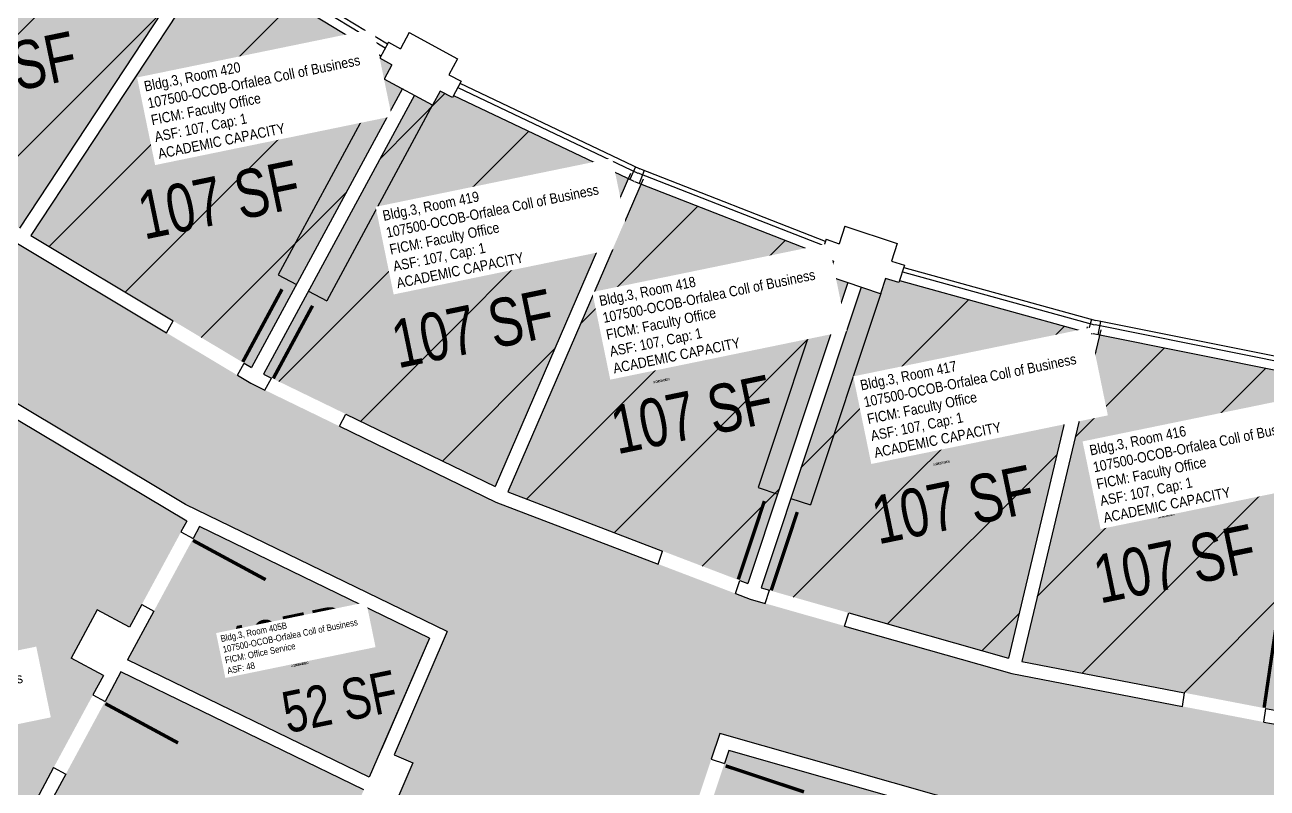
# Model space of a CAD drawing. Header units: inches. Extents: x 69197310 to 69200176, y 27671258 to 27673533.
# Drawn here: x 69198975 to 69199517, y 27671571 to 27671904 of the extents above; entities that cross this region are included whole.
import ezdxf
from ezdxf.enums import TextEntityAlignment as Align

# ---------------------------------------------------------------- set-up
doc = ezdxf.new("R2010")
doc.units = ezdxf.units.IN
doc.header["$LTSCALE"] = 100
doc.header["$MEASUREMENT"] = 0
for name, color, linetype in [('A-DOOR', 2, 'CONTINUOUS'), ('A-FLOR', 3, 'CONTINUOUS'), ('A-GLAZ', 1, 'CONTINUOUS'), ('A-IDEN-RNUM', 7, 'CONTINUOUS'), ('A-IDEN-SNUM', 4, 'CONTINUOUS'), ('A-IDEN-VNUM', 4, 'CONTINUOUS'), ('A-WALL', 5, 'CONTINUOUS'), ('AREA-TEXT', 3, 'CONTINUOUS'), ('Rooms-Capacity', 4, 'CONTINUOUS'), ('Rooms-Category-Color', 7, 'CONTINUOUS'), ('Rooms-College-Color', 7, 'CONTINUOUS'), ('Rooms-Department-Color', 7, 'CONTINUOUS'), ('Rooms-Division-Color', 7, 'CONTINUOUS'), ('Rooms-Information', 7, 'CONTINUOUS')]:
    doc.layers.add(name, color=color, linetype=linetype)
doc.styles.add('CP_AREA', font='arial.ttf', dxfattribs={"height": 15})
doc.styles.add('CP_ROOMSNUMBER', font='arial.ttf', dxfattribs={"height": 1})
doc.styles.add('CP_ROOMVNUMBER', font='arial.ttf', dxfattribs={"width": 0.85, "height": 0.075})
pattern_1 = [(45, (0, 0), (-26.516504294, 26.516504294), [])]

msp = doc.modelspace()

# ---------------------------------------------------------------- hatches: boundary and pattern name
at = {"layer": 'Rooms-Capacity'}
h = msp.add_hatch(dxfattribs=at)
h.set_pattern_fill('ANSI31', color=256, scale=300, style=0)
h.set_pattern_definition(pattern_1)
h.paths.add_polyline_path([(69198968.06, 27671989.33), (69198975.12, 27671983.74), (69198979.47, 27671989.23), (69198984.22, 27671985.56), (69198984.83, 27671986.34), (69199053.58, 27671937.38), (69198973.1, 27671815.26), (69198882.24, 27671880.99)])
h = msp.add_hatch(dxfattribs=at)
h.set_pattern_fill('ANSI31', color=256, scale=300, style=0)
h.set_pattern_definition(pattern_1)
h.paths.add_polyline_path([(69198978.11, 27671811.95), (69199058.59, 27671934.08), (69199130.69, 27671890.22), (69199130.22, 27671889.35), (69199135.46, 27671886.43), (69199132.13, 27671880.27), (69199140.05, 27671875.99), (69199074.34, 27671754.39)])
h = msp.add_hatch(dxfattribs=at)
h.set_pattern_fill('ANSI31', color=256, scale=300, style=0)
h.set_pattern_definition(pattern_1)
h.paths.add_polyline_path([(69199444.04, 27671768.54), (69199526.8, 27671751.98), (69199526.65, 27671751), (69199532.58, 27671750.05), (69199531.56, 27671743.12), (69199540.46, 27671741.81), (69199520.31, 27671605.07), (69199410.18, 27671626.25)])
at = {"layer": 'Rooms-Category-Color', "true_color": 0xfa9ba3}
for points in [[(69198968.06, 27671989.33), (69198975.12, 27671983.74), (69198979.47, 27671989.23), (69198984.22, 27671985.56), (69198984.83, 27671986.34), (69199053.58, 27671937.38), (69198973.1, 27671815.26), (69198882.24, 27671880.99)], [(69198978.11, 27671811.95), (69199058.59, 27671934.08), (69199130.69, 27671890.22), (69199130.22, 27671889.35), (69199135.46, 27671886.43), (69199132.13, 27671880.27), (69199140.05, 27671875.99), (69199074.34, 27671754.39)], [(69199444.04, 27671768.54), (69199526.8, 27671751.98), (69199526.65, 27671751), (69199532.58, 27671750.05), (69199531.56, 27671743.12), (69199540.46, 27671741.81), (69199520.31, 27671605.07), (69199410.18, 27671626.25)], [(69199051.67, 27671685.08), (69199151.91, 27671636.43), (69199125.69, 27671575.8), (69199020.26, 27671626.96)]]:
    msp.add_hatch(color=241, dxfattribs=at).paths.add_polyline_path(points)
at = {"layer": 'Rooms-Category-Color', "true_color": 0xadadad}
for points in [[(69198933.23, 27671478.51), (69198919.15, 27671486.12), (69198915.82, 27671479.96), (69198905.33, 27671485.78), (69198904.86, 27671484.9), (69198803.27, 27671546.65), (69198895.34, 27671686.37), (69198902.64, 27671681.09), (69198946.18, 27671747.15), (69199046.1, 27671687.39), (69199021.15, 27671641.23), (69199007.08, 27671648.84), (69198995.67, 27671627.72), (69199009.74, 27671620.12)], [(69199249.54, 27671517.09), (69199258.08, 27671514.25), (69199282.42, 27671587.47), (69199394.4, 27671555.61), (69199337.61, 27671316.95), (69199216.23, 27671350.26), (69199216.54, 27671351.2), (69199205.11, 27671354.86), (69199207.32, 27671361.51), (69199198.78, 27671364.34)]]:
    msp.add_hatch(color=253, dxfattribs=at).paths.add_polyline_path(points)
at = {"layer": 'Rooms-College-Color', "true_color": 0xfa9ba3}
for points in [[(69198968.06, 27671989.33), (69198975.12, 27671983.74), (69198979.47, 27671989.23), (69198984.22, 27671985.56), (69198984.83, 27671986.34), (69199053.58, 27671937.38), (69198973.1, 27671815.26), (69198882.24, 27671880.99)], [(69198978.11, 27671811.95), (69199058.59, 27671934.08), (69199130.69, 27671890.22), (69199130.22, 27671889.35), (69199135.46, 27671886.43), (69199132.13, 27671880.27), (69199140.05, 27671875.99), (69199074.34, 27671754.39)], [(69199444.04, 27671768.54), (69199526.8, 27671751.98), (69199526.65, 27671751), (69199532.58, 27671750.05), (69199531.56, 27671743.12), (69199540.46, 27671741.81), (69199520.31, 27671605.07), (69199410.18, 27671626.25)], [(69198933.23, 27671478.51), (69198919.15, 27671486.12), (69198915.82, 27671479.96), (69198905.33, 27671485.78), (69198904.86, 27671484.9), (69198803.27, 27671546.65), (69198895.34, 27671686.37), (69198902.64, 27671681.09), (69198946.18, 27671747.15), (69199046.1, 27671687.39), (69199021.15, 27671641.23), (69199007.08, 27671648.84), (69198995.67, 27671627.72), (69199009.74, 27671620.12)], [(69199051.67, 27671685.08), (69199151.91, 27671636.43), (69199125.69, 27671575.8), (69199020.26, 27671626.96)], [(69199249.54, 27671517.09), (69199258.08, 27671514.25), (69199282.42, 27671587.47), (69199394.4, 27671555.61), (69199337.61, 27671316.95), (69199216.23, 27671350.26), (69199216.54, 27671351.2), (69199205.11, 27671354.86), (69199207.32, 27671361.51), (69199198.78, 27671364.34)]]:
    msp.add_hatch(color=241, dxfattribs=at).paths.add_polyline_path(points)
at = {"layer": 'Rooms-Department-Color', "true_color": 0xfa9ba3}
for points in [[(69198968.06, 27671989.33), (69198975.12, 27671983.74), (69198979.47, 27671989.23), (69198984.22, 27671985.56), (69198984.83, 27671986.34), (69199053.58, 27671937.38), (69198973.1, 27671815.26), (69198882.24, 27671880.99)], [(69198978.11, 27671811.95), (69199058.59, 27671934.08), (69199130.69, 27671890.22), (69199130.22, 27671889.35), (69199135.46, 27671886.43), (69199132.13, 27671880.27), (69199140.05, 27671875.99), (69199074.34, 27671754.39)], [(69199444.04, 27671768.54), (69199526.8, 27671751.98), (69199526.65, 27671751), (69199532.58, 27671750.05), (69199531.56, 27671743.12), (69199540.46, 27671741.81), (69199520.31, 27671605.07), (69199410.18, 27671626.25)], [(69199051.67, 27671685.08), (69199151.91, 27671636.43), (69199125.69, 27671575.8), (69199020.26, 27671626.96)]]:
    msp.add_hatch(color=241, dxfattribs=at).paths.add_polyline_path(points)
at = {"layer": 'Rooms-Department-Color', "true_color": 0xacacac}
for points in [[(69198933.23, 27671478.51), (69198919.15, 27671486.12), (69198915.82, 27671479.96), (69198905.33, 27671485.78), (69198904.86, 27671484.9), (69198803.27, 27671546.65), (69198895.34, 27671686.37), (69198902.64, 27671681.09), (69198946.18, 27671747.15), (69199046.1, 27671687.39), (69199021.15, 27671641.23), (69199007.08, 27671648.84), (69198995.67, 27671627.72), (69199009.74, 27671620.12)], [(69199249.54, 27671517.09), (69199258.08, 27671514.25), (69199282.42, 27671587.47), (69199394.4, 27671555.61), (69199337.61, 27671316.95), (69199216.23, 27671350.26), (69199216.54, 27671351.2), (69199205.11, 27671354.86), (69199207.32, 27671361.51), (69199198.78, 27671364.34)]]:
    msp.add_hatch(color=253, dxfattribs=at).paths.add_polyline_path(points)
at = {"layer": 'Rooms-Division-Color', "true_color": 0xfa9ba3}
for points in [[(69198968.06, 27671989.33), (69198975.12, 27671983.74), (69198979.47, 27671989.23), (69198984.22, 27671985.56), (69198984.83, 27671986.34), (69199053.58, 27671937.38), (69198973.1, 27671815.26), (69198882.24, 27671880.99)], [(69198978.11, 27671811.95), (69199058.59, 27671934.08), (69199130.69, 27671890.22), (69199130.22, 27671889.35), (69199135.46, 27671886.43), (69199132.13, 27671880.27), (69199140.05, 27671875.99), (69199074.34, 27671754.39)], [(69199444.04, 27671768.54), (69199526.8, 27671751.98), (69199526.65, 27671751), (69199532.58, 27671750.05), (69199531.56, 27671743.12), (69199540.46, 27671741.81), (69199520.31, 27671605.07), (69199410.18, 27671626.25)], [(69199051.67, 27671685.08), (69199151.91, 27671636.43), (69199125.69, 27671575.8), (69199020.26, 27671626.96)]]:
    msp.add_hatch(color=241, dxfattribs=at).paths.add_polyline_path(points)
at = {"layer": 'Rooms-Division-Color', "true_color": 0xadadad}
for points in [[(69198933.23, 27671478.51), (69198919.15, 27671486.12), (69198915.82, 27671479.96), (69198905.33, 27671485.78), (69198904.86, 27671484.9), (69198803.27, 27671546.65), (69198895.34, 27671686.37), (69198902.64, 27671681.09), (69198946.18, 27671747.15), (69199046.1, 27671687.39), (69199021.15, 27671641.23), (69199007.08, 27671648.84), (69198995.67, 27671627.72), (69199009.74, 27671620.12)], [(69199249.54, 27671517.09), (69199258.08, 27671514.25), (69199282.42, 27671587.47), (69199394.4, 27671555.61), (69199337.61, 27671316.95), (69199216.23, 27671350.26), (69199216.54, 27671351.2), (69199205.11, 27671354.86), (69199207.32, 27671361.51), (69199198.78, 27671364.34)]]:
    msp.add_hatch(color=253, dxfattribs=at).paths.add_polyline_path(points)

# ---------------------------------------------------------------- linework, layer by layer
at = {"layer": 'A-DOOR'}
for points in [[(69199070.52, 27671756.9, 1.5, 1.5, 0), (69199087.63, 27671788.57, 0, 0, 0), (69199086.97, 27671788.93, 0, 0, 0.414214), (69199038.79, 27671772.34, 0, 0, 0.414214)], [(69199083.82, 27671749.71, 1.5, 1.5, 0), (69199100.93, 27671781.38, 0, 0, 0), (69199101.59, 27671781.03, 0, 0, -0.414214), (69199114.12, 27671731.63, 0, 0, -0.414214)], [(69199286.59, 27671662.03, 1.5, 1.5, 0), (69199297.94, 27671696.19, 0, 0, 0), (69199297.23, 27671696.43, 0, 0, 0.414214), (69199252.66, 27671671.72, 0, 0, 0.414214)], [(69199300.94, 27671657.26, 1.5, 1.5, 0), (69199312.29, 27671691.42, 0, 0, 0), (69199313, 27671691.18, 0, 0, -0.414214), (69199333.91, 27671644.72, 0, 0, -0.414214)], [(69199048.8, 27671679.06, 1.5, 1.5, 0), (69199080.48, 27671661.94, 0, 0, 0), (69199080.12, 27671661.28, 0, 0, -0.414214), (69199030.73, 27671648.76, 0, 0, -0.414214)], [(69199515.85, 27671606.12, 1.5, 1.5, 0), (69199521.1, 27671641.73, 0, 0, 0), (69199520.36, 27671641.84, 0, 0, 0.414214), (69199480.76, 27671609.77, 0, 0, 0.414214)], [(69199010.62, 27671607.86, 1.5, 1.5, 0), (69199042.29, 27671590.74, 0, 0, 0), (69199041.94, 27671590.08, 0, 0, -0.414214), (69198992.54, 27671577.56, 0, 0, -0.414214)], [(69199281.05, 27671580.74, 1.5, 1.5, 0), (69199315.21, 27671569.38, 0, 0, 0), (69199314.98, 27671568.67, 0, 0, -0.414214), (69199268.51, 27671547.76, 0, 0, -0.414214)]]:
    msp.add_lwpolyline(points, format="xyseb", dxfattribs=at)
at = {"layer": 'A-FLOR'}
for p, q in [((69199132.19, 27671880.37), (69199085.99, 27671794.88)), ((69199153.31, 27671868.97), (69199107.11, 27671783.47)), ((69199085.99, 27671794.88), (69199093.91, 27671790.6)), ((69199325.88, 27671794.34), (69199295.24, 27671702.12)), ((69199099.19, 27671787.75), (69199107.11, 27671783.47)), ((69199348.66, 27671786.77), (69199318.01, 27671694.55)), ((69199295.24, 27671702.12), (69199303.78, 27671699.28)), ((69199309.47, 27671697.39), (69199318.01, 27671694.55))]:
    msp.add_line(p, q, dxfattribs=at)
at = {"layer": 'A-GLAZ'}
for p, q in [((69199132.59, 27671893.74), (69199058.32, 27671938.93)), ((69199133.55, 27671895.5), (69199059.36, 27671940.64)), ((69199130.69, 27671890.22), (69199056.24, 27671935.51)), ((69199164.27, 27671876.63), (69199242.77, 27671839.26)), ((69199165.22, 27671878.39), (69199243.63, 27671841.07)), ((69199162.36, 27671873.1), (69199241.05, 27671835.65)), ((69199241.82, 27671841.93), (69199239.24, 27671836.51)), ((69199323.96, 27671807.57), (69199242.97, 27671839.17)), ((69199245.56, 27671840.31), (69199243.38, 27671834.72)), ((69199324.59, 27671809.47), (69199243.69, 27671841.04)), ((69199322.7, 27671803.77), (69199241.51, 27671835.45)), ((69199358.12, 27671796.22), (69199441.92, 27671773.05)), ((69199358.75, 27671798.12), (69199442.45, 27671774.98)), ((69199356.86, 27671792.42), (69199440.85, 27671769.19)), ((69199440.53, 27671775.51), (69199438.93, 27671769.73)), ((69199527.67, 27671757.92), (69199442.52, 27671774.96)), ((69199444.48, 27671774.57), (69199443.31, 27671768.68)), ((69199526.8, 27671751.98), (69199441.35, 27671769.08)), ((69199527.38, 27671755.94), (69199442.13, 27671773))]:
    msp.add_line(p, q, dxfattribs=at)
at = {"layer": 'A-WALL'}
for p, q in [((69199054.9, 27671939.39), (69198973.1, 27671815.26)), ((69199059.91, 27671936.09), (69198978.11, 27671811.95)), ((69199143.07, 27671900.5), (69199139.27, 27671893.47)), ((69199143.07, 27671900.5), (69199164.18, 27671889.1)), ((69199134.02, 27671896.38), (69199130.22, 27671889.35)), ((69199134.02, 27671896.38), (69199139.27, 27671893.47)), ((69199135.46, 27671886.43), (69199130.22, 27671889.35)), ((69199164.18, 27671889.1), (69199160.38, 27671882.06)), ((69199135.46, 27671886.43), (69199132.13, 27671880.27)), ((69199160.38, 27671882.06), (69199165.69, 27671879.27)), ((69199153.25, 27671868.86), (69199132.13, 27671880.27)), ((69199165.69, 27671879.27), (69199161.89, 27671872.23)), ((69199140.09, 27671876.06), (69199074.34, 27671754.39)), ((69199145.35, 27671873.18), (69199079.62, 27671751.54)), ((69199156.58, 27671875.02), (69199153.25, 27671868.86)), ((69199161.89, 27671872.23), (69199156.58, 27671875.02)), ((69199239.52, 27671839.03), (69199180.51, 27671702.58)), ((69199245.03, 27671836.65), (69199186.02, 27671700.2)), ((69198978.11, 27671811.95), (69199040.15, 27671774.85)), ((69199333.1, 27671816.05), (69199330.58, 27671808.46)), ((69199333.1, 27671816.05), (69199355.88, 27671808.48)), ((69198972.22, 27671808.48), (69199037.29, 27671769.56)), ((69199324.91, 27671810.42), (69199322.38, 27671802.83)), ((69199324.91, 27671810.42), (69199330.58, 27671808.46)), ((69199355.88, 27671808.48), (69199353.35, 27671800.89)), ((69199328.05, 27671800.87), (69199322.38, 27671802.83)), ((69199328.05, 27671800.87), (69199325.85, 27671794.22)), ((69199353.35, 27671800.89), (69199359.07, 27671799.07)), ((69199359.07, 27671799.07), (69199356.55, 27671791.48)), ((69199334.41, 27671791.46), (69199290.79, 27671660.22)), ((69199348.62, 27671786.65), (69199325.85, 27671794.22)), ((69199350.83, 27671793.3), (69199348.62, 27671786.65)), ((69199356.55, 27671791.48), (69199350.83, 27671793.3)), ((69199340.1, 27671789.54), (69199296.49, 27671658.33)), ((69199037.29, 27671769.56), (69199040.15, 27671774.85)), ((69199438.76, 27671772.26), (69199404.35, 27671627.64)), ((69199444.6, 27671770.87), (69199410.18, 27671626.25)), ((69199045.52, 27671694.73), (69198944.33, 27671755.25)), ((69199068.22, 27671751.06), (69199071.07, 27671756.35)), ((69199071.07, 27671756.35), (69199074.34, 27671754.39)), ((69199046.1, 27671687.39), (69198946.18, 27671747.15)), ((69199068.22, 27671751.06), (69199074.07, 27671747.57)), ((69199074.07, 27671747.57), (69199080.2, 27671744.59)), ((69199079.62, 27671751.54), (69199083.05, 27671749.87)), ((69199080.2, 27671744.59), (69199083.05, 27671749.87)), ((69199112.62, 27671728.86), (69199115.47, 27671734.14)), ((69199115.47, 27671734.14), (69199180.51, 27671702.58)), ((69199112.62, 27671728.86), (69199180.83, 27671695.76)), ((69199186.02, 27671700.2), (69199253.56, 27671674.43)), ((69199159.7, 27671639.32), (69199045.52, 27671694.73)), ((69199180.83, 27671695.76), (69199251.67, 27671668.73)), ((69199046.1, 27671687.39), (69199043.58, 27671682.73)), ((69199043.58, 27671682.73), (69199048.86, 27671679.88)), ((69199051.67, 27671685.08), (69199048.86, 27671679.88)), ((69199151.91, 27671636.43), (69199051.67, 27671685.08)), ((69199251.67, 27671668.73), (69199253.56, 27671674.43)), ((69199285.34, 27671655.88), (69199287.23, 27671661.58)), ((69199287.23, 27671661.58), (69199290.79, 27671660.22)), ((69199285.34, 27671655.88), (69199291.71, 27671653.45)), ((69199296.49, 27671658.33), (69199300.16, 27671657.29)), ((69199298.26, 27671651.59), (69199300.16, 27671657.29)), ((69199026.47, 27671651.06), (69199021.15, 27671641.23)), ((69199026.47, 27671651.06), (69199031.74, 27671648.21)), ((69199291.71, 27671653.45), (69199298.26, 27671651.59)), ((69199007.08, 27671648.84), (69198995.67, 27671627.72)), ((69199021.15, 27671641.23), (69199007.08, 27671648.84)), ((69199031.74, 27671648.21), (69199020.26, 27671626.96)), ((69199332.92, 27671641.72), (69199334.81, 27671647.42)), ((69199334.81, 27671647.42), (69199404.35, 27671627.64)), ((69199159.7, 27671639.32), (69199136.47, 27671585.61)), ((69199159.7, 27671639.32), (69199136.47, 27671585.61)), ((69199332.92, 27671641.72), (69199405.84, 27671620.97)), ((69199151.91, 27671636.43), (69199125.69, 27671575.8)), ((69199151.91, 27671636.43), (69199130.96, 27671587.99)), ((69199009.74, 27671620.12), (69198995.67, 27671627.72)), ((69199125.69, 27671575.8), (69199020.26, 27671626.96)), ((69199410.18, 27671626.25), (69199481.18, 27671612.6)), ((69199009.74, 27671620.12), (69199005.17, 27671611.65)), ((69199017.41, 27671621.67), (69199010.45, 27671608.8)), ((69199123.3, 27671570.28), (69199017.41, 27671621.67)), ((69199405.84, 27671620.97), (69199480.3, 27671606.65)), ((69199005.17, 27671611.65), (69199010.45, 27671608.8)), ((69199480.3, 27671606.65), (69199481.18, 27671612.6)), ((69199515.69, 27671599.85), (69199516.56, 27671605.79)), ((69199516.56, 27671605.79), (69199520.31, 27671605.07)), ((69199278.54, 27671594.82), (69199274.81, 27671583.6)), ((69199391.94, 27671562.55), (69199278.54, 27671594.82)), ((69199515.69, 27671599.85), (69199522.38, 27671598.56)), ((69199136.47, 27671585.61), (69199144.73, 27671582.04)), ((69199282.42, 27671587.47), (69199280.51, 27671581.71)), ((69199394.4, 27671555.61), (69199282.42, 27671587.47)), ((69198988.06, 27671579.98), (69198933.23, 27671478.51)), ((69198988.06, 27671579.98), (69198993.34, 27671577.13)), ((69199144.73, 27671582.04), (69199137.23, 27671564.69)), ((69199274.81, 27671583.6), (69199280.51, 27671581.71)), ((69198993.34, 27671577.13), (69198938.51, 27671475.66))]:
    msp.add_line(p, q, dxfattribs=at)

# ---------------------------------------------------------------- texts
at = {"layer": 'A-IDEN-RNUM', "style": 'CP_ROOMSNUMBER', "width": 0.85}
for s, p in [('0420-00', (69199059.33, 27671852.44)), ('0419-00', (69199163.79, 27671798.61)), ('0418-00', (69199253, 27671748.68)), ('0417-00', (69199375.21, 27671712.83)), ('0416-00', (69199473.17, 27671689.84)), ('0405-B0', (69199095.36, 27671624.99))]:
    msp.add_text(s, height=1, rotation=11.615, dxfattribs=at).set_placement(p, align=Align.MIDDLE)
at = {"layer": 'A-IDEN-SNUM', "style": 'CP_ROOMSNUMBER', "width": 0.85}
for s, p in [('0030042000', (69199059.33, 27671852.44)), ('0030041900', (69199163.79, 27671798.61)), ('0030041800', (69199253, 27671748.68)), ('0030041700', (69199375.21, 27671712.83)), ('0030041600', (69199473.17, 27671689.84)), ('00300405B0', (69199095.36, 27671624.99))]:
    msp.add_text(s, height=1, rotation=11.615, dxfattribs=at).set_placement(p, align=Align.MIDDLE)
at = {"layer": 'A-IDEN-VNUM', "style": 'CP_ROOMVNUMBER', "width": 0.85}
for s, height, p in [('420', 31.5, (69199061.5, 27671866.84)), ('419', 31.5, (69199165.5, 27671810.43)), ('418', 31.5, (69199259.94, 27671773.26)), ('417', 31.5, (69199373.71, 27671736.74)), ('416', 31.5, (69199473.75, 27671708.12)), ('405B', 20, (69199089.22, 27671635.95))]:
    msp.add_text(s, height=height, rotation=11.615, dxfattribs=at).set_placement(p, align=Align.MIDDLE)
at = {"layer": 'AREA-TEXT', "style": 'CP_AREA', "width": 0.75}
for s, height, p in [('107 SF', 21, (69198962.79, 27671883.86)), ('107 SF', 21, (69199060.15, 27671827.66)), ('107 SF', 21, (69199170.77, 27671771.5)), ('107 SF', 21, (69199266.39, 27671734.01)), ('107 SF', 21, (69199380.17, 27671694.72)), ('107 SF', 21, (69199476.87, 27671668.92)), ('52 SF', 18, (69199112.83, 27671608.77))]:
    msp.add_text(s, height=height, rotation=11.6779, dxfattribs=at).set_placement(p, align=Align.MIDDLE_CENTER)

# ---------------------------------------------------------------- next in the draw order: texts
at = {"layer": 'Rooms-Information', "attachment_point": 7, "rotation": 11.615, "style": 'CP_ROOMVNUMBER', "bg_fill": 3, "box_fill_scale": 1.5, "bg_fill_color": 256, "bg_fill_true_color": 13158600, "bg_fill_transparency": 0}
for s, insert, char_height, width in [('Bldg.3, Room 420^M^J107500-OCOB-Orfalea Coll of Business^M^JFICM: Faculty Office^M^JASF: 107, Cap: 1^M^JACADEMIC CAPACITY', (69199034.07, 27671845.33), 4.5, 100.8), ('Bldg.3, Room 405B^M^J107500-OCOB-Orfalea Coll of Business^M^JFICM: Office Service^M^JASF: 48', (69199064.04, 27671620.7), 2.8571, 64)]:
    msp.add_mtext(s, dxfattribs=dict(at, insert=insert, char_height=char_height, width=width))

# ---------------------------------------------------------------- next in the draw order: hatches: boundary and pattern name
at = {"layer": 'Rooms-Capacity'}
h = msp.add_hatch(dxfattribs=at)
h.set_pattern_fill('ANSI31', color=256, scale=300, style=0)
h.set_pattern_definition(pattern_1)
h.paths.add_polyline_path([(69199079.62, 27671751.54), (69199145.33, 27671873.14), (69199153.25, 27671868.86), (69199156.58, 27671875.02), (69199161.89, 27671872.23), (69199162.36, 27671873.1), (69199238.57, 27671836.83), (69199180.51, 27671702.58)])
at = {"layer": 'Rooms-Category-Color', "true_color": 0xfa9ba3}
for points in [[(69199079.62, 27671751.54), (69199145.33, 27671873.14), (69199153.25, 27671868.86), (69199156.58, 27671875.02), (69199161.89, 27671872.23), (69199162.36, 27671873.1), (69199238.57, 27671836.83), (69199180.51, 27671702.58)], [(69198938.51, 27671475.66), (69198940.27, 27671474.71), (69198936.94, 27671468.55), (69198947.56, 27671462.96), (69198947.08, 27671462.09), (69199054.41, 27671410.95), (69199123.3, 27671570.28), (69199017.41, 27671621.67)]]:
    msp.add_hatch(color=241, dxfattribs=at).paths.add_polyline_path(points)
at = {"layer": 'Rooms-College-Color', "true_color": 0xfa9ba3}
for points in [[(69199079.62, 27671751.54), (69199145.33, 27671873.14), (69199153.25, 27671868.86), (69199156.58, 27671875.02), (69199161.89, 27671872.23), (69199162.36, 27671873.1), (69199238.57, 27671836.83), (69199180.51, 27671702.58)], [(69198938.51, 27671475.66), (69198940.27, 27671474.71), (69198936.94, 27671468.55), (69198947.56, 27671462.96), (69198947.08, 27671462.09), (69199054.41, 27671410.95), (69199123.3, 27671570.28), (69199017.41, 27671621.67)]]:
    msp.add_hatch(color=241, dxfattribs=at).paths.add_polyline_path(points)
at = {"layer": 'Rooms-Department-Color', "true_color": 0xfa9ba3}
for points in [[(69199079.62, 27671751.54), (69199145.33, 27671873.14), (69199153.25, 27671868.86), (69199156.58, 27671875.02), (69199161.89, 27671872.23), (69199162.36, 27671873.1), (69199238.57, 27671836.83), (69199180.51, 27671702.58)], [(69198938.51, 27671475.66), (69198940.27, 27671474.71), (69198936.94, 27671468.55), (69198947.56, 27671462.96), (69198947.08, 27671462.09), (69199054.41, 27671410.95), (69199123.3, 27671570.28), (69199017.41, 27671621.67)]]:
    msp.add_hatch(color=241, dxfattribs=at).paths.add_polyline_path(points)
at = {"layer": 'Rooms-Division-Color', "true_color": 0xfa9ba3}
for points in [[(69199079.62, 27671751.54), (69199145.33, 27671873.14), (69199153.25, 27671868.86), (69199156.58, 27671875.02), (69199161.89, 27671872.23), (69199162.36, 27671873.1), (69199238.57, 27671836.83), (69199180.51, 27671702.58)], [(69198938.51, 27671475.66), (69198940.27, 27671474.71), (69198936.94, 27671468.55), (69198947.56, 27671462.96), (69198947.08, 27671462.09), (69199054.41, 27671410.95), (69199123.3, 27671570.28), (69199017.41, 27671621.67)]]:
    msp.add_hatch(color=241, dxfattribs=at).paths.add_polyline_path(points)

# ---------------------------------------------------------------- next in the draw order: texts
at = {"layer": 'Rooms-Information', "insert": (69198885.7, 27671582.01), "char_height": 4.5, "width": 100.8, "attachment_point": 7, "rotation": 11.615, "style": 'CP_ROOMVNUMBER', "bg_fill": 3, "box_fill_scale": 1.5, "bg_fill_color": 256, "bg_fill_true_color": 13158600, "bg_fill_transparency": 0}
msp.add_mtext('Bldg.3, Room 405^M^J107500-OCOB-Orfalea Coll of Business^M^JFICM: Alteration Conversion^M^JASF: 240, Cap: 2', dxfattribs=at)

# ---------------------------------------------------------------- next in the draw order: hatches: boundary and pattern name
at = {"layer": 'Rooms-Category-Color', "true_color": 0xadadad}
msp.add_hatch(color=253, dxfattribs=at).paths.add_polyline_path([(69199759.08, 27671584.56), (69199752.26, 27671584.67), (69199716.23, 27671585.22), (69199640.42, 27671586.4), (69199565, 27671594.17), (69199529.16, 27671597.86), (69199522.38, 27671598.56), (69199515.69, 27671599.85), (69199480.3, 27671606.65), (69199405.84, 27671620.97), (69199332.92, 27671641.72), (69199298.26, 27671651.59), (69199291.71, 27671653.45), (69199285.34, 27671655.88), (69199251.67, 27671668.73), (69199180.83, 27671695.76), (69199112.62, 27671728.86), (69199080.2, 27671744.59), (69199074.07, 27671747.57), (69199068.22, 27671751.06), (69199037.29, 27671769.56), (69198972.22, 27671808.48), (69198910.8, 27671852.92), (69198881.6, 27671874.05), (69198876.08, 27671878.04), (69198870.92, 27671882.5), (69198843.68, 27671906.09), (69198786.36, 27671955.72), (69198733.58, 27672010.15), (69198708.5, 27672036.02), (69198703.75, 27672040.91), (69198699.45, 27672046.2), (69198676.72, 27672074.16), (69198628.89, 27672132.99), (69198586.36, 27672195.76), (69198566.15, 27672225.59), (69198562.33, 27672231.24), (69198559.01, 27672237.19), (69198541.48, 27672268.67), (69198504.59, 27672334.91), (69198456.1, 27672443.23), (69198454.6, 27672447.57), (69198442.81, 27672481.59), (69198417.24, 27672555.35), (69198409.37, 27672586.64), (69198400.59, 27672621.59), (69198388.3, 27672670.44), (69198386.49, 27672679.26), (69198396.57, 27672681.33), (69198364.36, 27672838.05), (69198313.43, 27672827.58), (69198296.31, 27672910.84), (69198299.25, 27672911.45), (69198291.6, 27672948.67), (69198211.28, 27672932.16), (69198218.93, 27672894.94), (69198221.87, 27672895.54), (69198271.2, 27672655.56), (69198327.66, 27672667.17), (69198329.48, 27672658.35), (69198359.69, 27672538.18), (69198397.32, 27672429.62), (69198386.17, 27672425.2), (69198352.7, 27672411.94), (69198340.75, 27672407.2), (69198361.01, 27672361.95), (69198380.62, 27672318.14), (69198395.98, 27672283.84), (69198449.43, 27672310.63), (69198511.19, 27672199.75), (69198582.37, 27672094.68), (69198535.4, 27672059.78), (69198540.76, 27672052.56), (69198525.59, 27672041.28), (69198592.91, 27671958.5), (69198607.04, 27671971.05), (69198618.99, 27671957.59), (69198663.03, 27671996.72), (69198745.11, 27671912.07), (69198841.06, 27671829), (69198804.72, 27671783.13), (69198811.77, 27671777.54), (69198800.04, 27671762.73), (69198886.48, 27671700.18), (69198896.89, 27671715.97), (69198911.92, 27671706.06), (69198944.33, 27671755.25), (69199045.52, 27671694.73), (69199159.7, 27671639.32), (69199136.47, 27671585.61), (69199144.73, 27671582.04), (69199137.23, 27671564.69), (69199236.92, 27671526.65), (69199242.88, 27671544.59), (69199259.96, 27671538.91), (69199278.54, 27671594.82), (69199391.94, 27671562.55), (69199516.57, 27671538.58), (69199508.04, 27671480.69), (69199516.94, 27671479.38), (69199514.18, 27671460.68), (69199620.32, 27671449.74), (69199621.44, 27671468.61), (69199630.42, 27671468.07), (69199633.88, 27671526.49), (69199760.77, 27671524.53), (69199884.36, 27671533.42), (69199891.27, 27671534.53), (69199926.85, 27671540.24), (69199953.47, 27671544.51), (69200035.62, 27671561.39), (69200053.74, 27671473.24), (69200118.39, 27671486.53), (69200113.76, 27671509.05), (69200114.74, 27671509.26), (69200096.62, 27671597.41), (69200095.64, 27671597.21), (69200088.62, 27671631.34), (69200036.52, 27671620.63), (69200001.23, 27671613.54), (69199987.89, 27671610.8), (69199952.31, 27671605.09), (69199877.45, 27671593.08), (69199801.82, 27671587.64), (69199765.88, 27671585.05)])
at = {"layer": 'Rooms-College-Color', "true_color": 0xadadad}
msp.add_hatch(color=253, dxfattribs=at).paths.add_polyline_path([(69199759.08, 27671584.56), (69199752.26, 27671584.67), (69199716.23, 27671585.22), (69199640.42, 27671586.4), (69199565, 27671594.17), (69199529.16, 27671597.86), (69199522.38, 27671598.56), (69199515.69, 27671599.85), (69199480.3, 27671606.65), (69199405.84, 27671620.97), (69199332.92, 27671641.72), (69199298.26, 27671651.59), (69199291.71, 27671653.45), (69199285.34, 27671655.88), (69199251.67, 27671668.73), (69199180.83, 27671695.76), (69199112.62, 27671728.86), (69199080.2, 27671744.59), (69199074.07, 27671747.57), (69199068.22, 27671751.06), (69199037.29, 27671769.56), (69198972.22, 27671808.48), (69198910.8, 27671852.92), (69198881.6, 27671874.05), (69198876.08, 27671878.04), (69198870.92, 27671882.5), (69198843.68, 27671906.09), (69198786.36, 27671955.72), (69198733.58, 27672010.15), (69198708.5, 27672036.02), (69198703.75, 27672040.91), (69198699.45, 27672046.2), (69198676.72, 27672074.16), (69198628.89, 27672132.99), (69198586.36, 27672195.76), (69198566.15, 27672225.59), (69198562.33, 27672231.24), (69198559.01, 27672237.19), (69198541.48, 27672268.67), (69198504.59, 27672334.91), (69198456.1, 27672443.23), (69198454.6, 27672447.57), (69198442.81, 27672481.59), (69198417.24, 27672555.35), (69198409.37, 27672586.64), (69198400.59, 27672621.59), (69198388.3, 27672670.44), (69198386.49, 27672679.26), (69198396.57, 27672681.33), (69198364.36, 27672838.05), (69198313.43, 27672827.58), (69198296.31, 27672910.84), (69198299.25, 27672911.45), (69198291.6, 27672948.67), (69198211.28, 27672932.16), (69198218.93, 27672894.94), (69198221.87, 27672895.54), (69198271.2, 27672655.56), (69198327.66, 27672667.17), (69198329.48, 27672658.35), (69198359.69, 27672538.18), (69198397.32, 27672429.62), (69198386.17, 27672425.2), (69198352.7, 27672411.94), (69198340.75, 27672407.2), (69198361.01, 27672361.95), (69198380.62, 27672318.14), (69198395.98, 27672283.84), (69198449.43, 27672310.63), (69198511.19, 27672199.75), (69198582.37, 27672094.68), (69198535.4, 27672059.78), (69198540.76, 27672052.56), (69198525.59, 27672041.28), (69198592.91, 27671958.5), (69198607.04, 27671971.05), (69198618.99, 27671957.59), (69198663.03, 27671996.72), (69198745.11, 27671912.07), (69198841.06, 27671829), (69198804.72, 27671783.13), (69198811.77, 27671777.54), (69198800.04, 27671762.73), (69198886.48, 27671700.18), (69198896.89, 27671715.97), (69198911.92, 27671706.06), (69198944.33, 27671755.25), (69199045.52, 27671694.73), (69199159.7, 27671639.32), (69199136.47, 27671585.61), (69199144.73, 27671582.04), (69199137.23, 27671564.69), (69199236.92, 27671526.65), (69199242.88, 27671544.59), (69199259.96, 27671538.91), (69199278.54, 27671594.82), (69199391.94, 27671562.55), (69199516.57, 27671538.58), (69199508.04, 27671480.69), (69199516.94, 27671479.38), (69199514.18, 27671460.68), (69199620.32, 27671449.74), (69199621.44, 27671468.61), (69199630.42, 27671468.07), (69199633.88, 27671526.49), (69199760.77, 27671524.53), (69199884.36, 27671533.42), (69199891.27, 27671534.53), (69199926.85, 27671540.24), (69199953.47, 27671544.51), (69200035.62, 27671561.39), (69200053.74, 27671473.24), (69200118.39, 27671486.53), (69200113.76, 27671509.05), (69200114.74, 27671509.26), (69200096.62, 27671597.41), (69200095.64, 27671597.21), (69200088.62, 27671631.34), (69200036.52, 27671620.63), (69200001.23, 27671613.54), (69199987.89, 27671610.8), (69199952.31, 27671605.09), (69199877.45, 27671593.08), (69199801.82, 27671587.64), (69199765.88, 27671585.05)])
at = {"layer": 'Rooms-Department-Color', "true_color": 0xacacac}
msp.add_hatch(color=253, dxfattribs=at).paths.add_polyline_path([(69199759.08, 27671584.56), (69199752.26, 27671584.67), (69199716.23, 27671585.22), (69199640.42, 27671586.4), (69199565, 27671594.17), (69199529.16, 27671597.86), (69199522.38, 27671598.56), (69199515.69, 27671599.85), (69199480.3, 27671606.65), (69199405.84, 27671620.97), (69199332.92, 27671641.72), (69199298.26, 27671651.59), (69199291.71, 27671653.45), (69199285.34, 27671655.88), (69199251.67, 27671668.73), (69199180.83, 27671695.76), (69199112.62, 27671728.86), (69199080.2, 27671744.59), (69199074.07, 27671747.57), (69199068.22, 27671751.06), (69199037.29, 27671769.56), (69198972.22, 27671808.48), (69198910.8, 27671852.92), (69198881.6, 27671874.05), (69198876.08, 27671878.04), (69198870.92, 27671882.5), (69198843.68, 27671906.09), (69198786.36, 27671955.72), (69198733.58, 27672010.15), (69198708.5, 27672036.02), (69198703.75, 27672040.91), (69198699.45, 27672046.2), (69198676.72, 27672074.16), (69198628.89, 27672132.99), (69198586.36, 27672195.76), (69198566.15, 27672225.59), (69198562.33, 27672231.24), (69198559.01, 27672237.19), (69198541.48, 27672268.67), (69198504.59, 27672334.91), (69198456.1, 27672443.23), (69198454.6, 27672447.57), (69198442.81, 27672481.59), (69198417.24, 27672555.35), (69198409.37, 27672586.64), (69198400.59, 27672621.59), (69198388.3, 27672670.44), (69198386.49, 27672679.26), (69198396.57, 27672681.33), (69198364.36, 27672838.05), (69198313.43, 27672827.58), (69198296.31, 27672910.84), (69198299.25, 27672911.45), (69198291.6, 27672948.67), (69198211.28, 27672932.16), (69198218.93, 27672894.94), (69198221.87, 27672895.54), (69198271.2, 27672655.56), (69198327.66, 27672667.17), (69198329.48, 27672658.35), (69198359.69, 27672538.18), (69198397.32, 27672429.62), (69198386.17, 27672425.2), (69198352.7, 27672411.94), (69198340.75, 27672407.2), (69198361.01, 27672361.95), (69198380.62, 27672318.14), (69198395.98, 27672283.84), (69198449.43, 27672310.63), (69198511.19, 27672199.75), (69198582.37, 27672094.68), (69198535.4, 27672059.78), (69198540.76, 27672052.56), (69198525.59, 27672041.28), (69198592.91, 27671958.5), (69198607.04, 27671971.05), (69198618.99, 27671957.59), (69198663.03, 27671996.72), (69198745.11, 27671912.07), (69198841.06, 27671829), (69198804.72, 27671783.13), (69198811.77, 27671777.54), (69198800.04, 27671762.73), (69198886.48, 27671700.18), (69198896.89, 27671715.97), (69198911.92, 27671706.06), (69198944.33, 27671755.25), (69199045.52, 27671694.73), (69199159.7, 27671639.32), (69199136.47, 27671585.61), (69199144.73, 27671582.04), (69199137.23, 27671564.69), (69199236.92, 27671526.65), (69199242.88, 27671544.59), (69199259.96, 27671538.91), (69199278.54, 27671594.82), (69199391.94, 27671562.55), (69199516.57, 27671538.58), (69199508.04, 27671480.69), (69199516.94, 27671479.38), (69199514.18, 27671460.68), (69199620.32, 27671449.74), (69199621.44, 27671468.61), (69199630.42, 27671468.07), (69199633.88, 27671526.49), (69199760.77, 27671524.53), (69199884.36, 27671533.42), (69199891.27, 27671534.53), (69199926.85, 27671540.24), (69199953.47, 27671544.51), (69200035.62, 27671561.39), (69200053.74, 27671473.24), (69200118.39, 27671486.53), (69200113.76, 27671509.05), (69200114.74, 27671509.26), (69200096.62, 27671597.41), (69200095.64, 27671597.21), (69200088.62, 27671631.34), (69200036.52, 27671620.63), (69200001.23, 27671613.54), (69199987.89, 27671610.8), (69199952.31, 27671605.09), (69199877.45, 27671593.08), (69199801.82, 27671587.64), (69199765.88, 27671585.05)])
at = {"layer": 'Rooms-Division-Color', "true_color": 0xadadad}
msp.add_hatch(color=253, dxfattribs=at).paths.add_polyline_path([(69199759.08, 27671584.56), (69199752.26, 27671584.67), (69199716.23, 27671585.22), (69199640.42, 27671586.4), (69199565, 27671594.17), (69199529.16, 27671597.86), (69199522.38, 27671598.56), (69199515.69, 27671599.85), (69199480.3, 27671606.65), (69199405.84, 27671620.97), (69199332.92, 27671641.72), (69199298.26, 27671651.59), (69199291.71, 27671653.45), (69199285.34, 27671655.88), (69199251.67, 27671668.73), (69199180.83, 27671695.76), (69199112.62, 27671728.86), (69199080.2, 27671744.59), (69199074.07, 27671747.57), (69199068.22, 27671751.06), (69199037.29, 27671769.56), (69198972.22, 27671808.48), (69198910.8, 27671852.92), (69198881.6, 27671874.05), (69198876.08, 27671878.04), (69198870.92, 27671882.5), (69198843.68, 27671906.09), (69198786.36, 27671955.72), (69198733.58, 27672010.15), (69198708.5, 27672036.02), (69198703.75, 27672040.91), (69198699.45, 27672046.2), (69198676.72, 27672074.16), (69198628.89, 27672132.99), (69198586.36, 27672195.76), (69198566.15, 27672225.59), (69198562.33, 27672231.24), (69198559.01, 27672237.19), (69198541.48, 27672268.67), (69198504.59, 27672334.91), (69198456.1, 27672443.23), (69198454.6, 27672447.57), (69198442.81, 27672481.59), (69198417.24, 27672555.35), (69198409.37, 27672586.64), (69198400.59, 27672621.59), (69198388.3, 27672670.44), (69198386.49, 27672679.26), (69198396.57, 27672681.33), (69198364.36, 27672838.05), (69198313.43, 27672827.58), (69198296.31, 27672910.84), (69198299.25, 27672911.45), (69198291.6, 27672948.67), (69198211.28, 27672932.16), (69198218.93, 27672894.94), (69198221.87, 27672895.54), (69198271.2, 27672655.56), (69198327.66, 27672667.17), (69198329.48, 27672658.35), (69198359.69, 27672538.18), (69198397.32, 27672429.62), (69198386.17, 27672425.2), (69198352.7, 27672411.94), (69198340.75, 27672407.2), (69198361.01, 27672361.95), (69198380.62, 27672318.14), (69198395.98, 27672283.84), (69198449.43, 27672310.63), (69198511.19, 27672199.75), (69198582.37, 27672094.68), (69198535.4, 27672059.78), (69198540.76, 27672052.56), (69198525.59, 27672041.28), (69198592.91, 27671958.5), (69198607.04, 27671971.05), (69198618.99, 27671957.59), (69198663.03, 27671996.72), (69198745.11, 27671912.07), (69198841.06, 27671829), (69198804.72, 27671783.13), (69198811.77, 27671777.54), (69198800.04, 27671762.73), (69198886.48, 27671700.18), (69198896.89, 27671715.97), (69198911.92, 27671706.06), (69198944.33, 27671755.25), (69199045.52, 27671694.73), (69199159.7, 27671639.32), (69199136.47, 27671585.61), (69199144.73, 27671582.04), (69199137.23, 27671564.69), (69199236.92, 27671526.65), (69199242.88, 27671544.59), (69199259.96, 27671538.91), (69199278.54, 27671594.82), (69199391.94, 27671562.55), (69199516.57, 27671538.58), (69199508.04, 27671480.69), (69199516.94, 27671479.38), (69199514.18, 27671460.68), (69199620.32, 27671449.74), (69199621.44, 27671468.61), (69199630.42, 27671468.07), (69199633.88, 27671526.49), (69199760.77, 27671524.53), (69199884.36, 27671533.42), (69199891.27, 27671534.53), (69199926.85, 27671540.24), (69199953.47, 27671544.51), (69200035.62, 27671561.39), (69200053.74, 27671473.24), (69200118.39, 27671486.53), (69200113.76, 27671509.05), (69200114.74, 27671509.26), (69200096.62, 27671597.41), (69200095.64, 27671597.21), (69200088.62, 27671631.34), (69200036.52, 27671620.63), (69200001.23, 27671613.54), (69199987.89, 27671610.8), (69199952.31, 27671605.09), (69199877.45, 27671593.08), (69199801.82, 27671587.64), (69199765.88, 27671585.05)])

# ---------------------------------------------------------------- next in the draw order: texts
at = {"layer": 'Rooms-Information', "char_height": 4.5, "width": 100.8, "attachment_point": 7, "rotation": 11.615, "style": 'CP_ROOMVNUMBER', "bg_fill": 3, "box_fill_scale": 1.5, "bg_fill_color": 256, "bg_fill_true_color": 13158600, "bg_fill_transparency": 0}
for s, insert in [('Bldg.3, Room 419^M^J107500-OCOB-Orfalea Coll of Business^M^JFICM: Faculty Office^M^JASF: 107, Cap: 1^M^JACADEMIC CAPACITY', (69199138.07, 27671788.92)), ('Bldg.3, Room 416^M^J107500-OCOB-Orfalea Coll of Business^M^JFICM: Faculty Office^M^JASF: 107, Cap: 1^M^JACADEMIC CAPACITY', (69199446.31, 27671686.61))]:
    msp.add_mtext(s, dxfattribs=dict(at, insert=insert))

# ---------------------------------------------------------------- next in the draw order: hatches: boundary and pattern name
at = {"layer": 'Rooms-Capacity'}
h = msp.add_hatch(dxfattribs=at)
h.set_pattern_fill('ANSI31', color=256, scale=300, style=0)
h.set_pattern_definition(pattern_1)
h.paths.add_polyline_path([(69199244.07, 27671834.45), (69199322.7, 27671803.77), (69199322.38, 27671802.83), (69199328.05, 27671800.87), (69199325.85, 27671794.22), (69199334.39, 27671791.39), (69199290.79, 27671660.22), (69199186.02, 27671700.2)])
at = {"layer": 'Rooms-Category-Color', "true_color": 0xfa9ba3}
msp.add_hatch(color=241, dxfattribs=at).paths.add_polyline_path([(69199244.07, 27671834.45), (69199322.7, 27671803.77), (69199322.38, 27671802.83), (69199328.05, 27671800.87), (69199325.85, 27671794.22), (69199334.39, 27671791.39), (69199290.79, 27671660.22), (69199186.02, 27671700.2)])
at = {"layer": 'Rooms-College-Color', "true_color": 0xfa9ba3}
msp.add_hatch(color=241, dxfattribs=at).paths.add_polyline_path([(69199244.07, 27671834.45), (69199322.7, 27671803.77), (69199322.38, 27671802.83), (69199328.05, 27671800.87), (69199325.85, 27671794.22), (69199334.39, 27671791.39), (69199290.79, 27671660.22), (69199186.02, 27671700.2)])
at = {"layer": 'Rooms-Department-Color', "true_color": 0xfa9ba3}
msp.add_hatch(color=241, dxfattribs=at).paths.add_polyline_path([(69199244.07, 27671834.45), (69199322.7, 27671803.77), (69199322.38, 27671802.83), (69199328.05, 27671800.87), (69199325.85, 27671794.22), (69199334.39, 27671791.39), (69199290.79, 27671660.22), (69199186.02, 27671700.2)])
at = {"layer": 'Rooms-Division-Color', "true_color": 0xfa9ba3}
msp.add_hatch(color=241, dxfattribs=at).paths.add_polyline_path([(69199244.07, 27671834.45), (69199322.7, 27671803.77), (69199322.38, 27671802.83), (69199328.05, 27671800.87), (69199325.85, 27671794.22), (69199334.39, 27671791.39), (69199290.79, 27671660.22), (69199186.02, 27671700.2)])

# ---------------------------------------------------------------- next in the draw order: texts
at = {"layer": 'Rooms-Information', "insert": (69199232.51, 27671751.75), "char_height": 4.5, "width": 100.8, "attachment_point": 7, "rotation": 11.615, "style": 'CP_ROOMVNUMBER', "bg_fill": 3, "box_fill_scale": 1.5, "bg_fill_color": 256, "bg_fill_true_color": 13158600, "bg_fill_transparency": 0}
msp.add_mtext('Bldg.3, Room 418^M^J107500-OCOB-Orfalea Coll of Business^M^JFICM: Faculty Office^M^JASF: 107, Cap: 1^M^JACADEMIC CAPACITY', dxfattribs=at)

# ---------------------------------------------------------------- next in the draw order: hatches: boundary and pattern name
at = {"layer": 'Rooms-Capacity'}
h = msp.add_hatch(dxfattribs=at)
h.set_pattern_fill('ANSI31', color=256, scale=300, style=0)
h.set_pattern_definition(pattern_1)
h.paths.add_polyline_path([(69199340.08, 27671789.49), (69199348.62, 27671786.65), (69199350.83, 27671793.3), (69199356.55, 27671791.48), (69199356.86, 27671792.42), (69199438.2, 27671769.93), (69199404.35, 27671627.64), (69199296.49, 27671658.33)])
at = {"layer": 'Rooms-Category-Color', "true_color": 0xfa9ba3}
msp.add_hatch(color=241, dxfattribs=at).paths.add_polyline_path([(69199340.08, 27671789.49), (69199348.62, 27671786.65), (69199350.83, 27671793.3), (69199356.55, 27671791.48), (69199356.86, 27671792.42), (69199438.2, 27671769.93), (69199404.35, 27671627.64), (69199296.49, 27671658.33)])
at = {"layer": 'Rooms-College-Color', "true_color": 0xfa9ba3}
msp.add_hatch(color=241, dxfattribs=at).paths.add_polyline_path([(69199340.08, 27671789.49), (69199348.62, 27671786.65), (69199350.83, 27671793.3), (69199356.55, 27671791.48), (69199356.86, 27671792.42), (69199438.2, 27671769.93), (69199404.35, 27671627.64), (69199296.49, 27671658.33)])
at = {"layer": 'Rooms-Department-Color', "true_color": 0xfa9ba3}
msp.add_hatch(color=241, dxfattribs=at).paths.add_polyline_path([(69199340.08, 27671789.49), (69199348.62, 27671786.65), (69199350.83, 27671793.3), (69199356.55, 27671791.48), (69199356.86, 27671792.42), (69199438.2, 27671769.93), (69199404.35, 27671627.64), (69199296.49, 27671658.33)])
at = {"layer": 'Rooms-Division-Color', "true_color": 0xfa9ba3}
msp.add_hatch(color=241, dxfattribs=at).paths.add_polyline_path([(69199340.08, 27671789.49), (69199348.62, 27671786.65), (69199350.83, 27671793.3), (69199356.55, 27671791.48), (69199356.86, 27671792.42), (69199438.2, 27671769.93), (69199404.35, 27671627.64), (69199296.49, 27671658.33)])

# ---------------------------------------------------------------- next in the draw order: texts
at = {"layer": 'Rooms-Information', "insert": (69199346.33, 27671714.97), "char_height": 4.5, "width": 100.8, "attachment_point": 7, "rotation": 11.615, "style": 'CP_ROOMVNUMBER', "bg_fill": 3, "box_fill_scale": 1.5, "bg_fill_color": 256, "bg_fill_true_color": 13158600, "bg_fill_transparency": 0}
msp.add_mtext('Bldg.3, Room 417^M^J107500-OCOB-Orfalea Coll of Business^M^JFICM: Faculty Office^M^JASF: 107, Cap: 1^M^JACADEMIC CAPACITY', dxfattribs=at)

doc.saveas('drawing.dxf')
